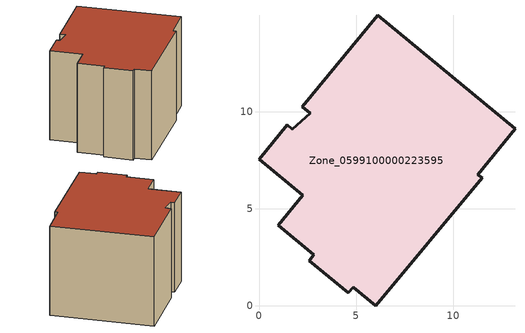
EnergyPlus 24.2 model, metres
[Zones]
Zone_0599100000223595
 floor ground (C_G): 1.72,9.1 2.64,9.93 2.23,10.27 6.11,14.98 13.19,9.13 11.28,6.76 11.49,6.59 6.03,0 4.86,0.96 4.61,0.67 2.59,2.33 2.83,2.63 0.99,4.16 2.25,5.7 0,7.55 1.45,9.32 z0
 wall outside (C_F): 2.25,5.7 0.99,4.16 2.83,2.63 2.59,2.33 4.61,0.67 4.86,0.96 6.03,0 11.49,6.59 11.28,6.76 13.19,9.13 6.11,14.98 2.23,10.27 2.64,9.93 1.72,9.1 1.45,9.32 0,7.55 2.25,5.7 z0:8.33
 roof outside (C_R): 2.64,9.93 1.72,9.1 1.45,9.32 0,7.55 2.25,5.7 0.99,4.16 2.83,2.63 2.59,2.33 4.61,0.67 4.86,0.96 6.03,0 11.49,6.59 11.28,6.76 13.19,9.13 6.11,14.98 2.23,10.27 z8.33
[BUILDING]
Pand.0599100000223595: North Axis=0; Terrain=City; Loads Convergence Tolerance Value=0.04; Temperature Convergence Tolerance Value=0.4; Solar Distribution=FullExterior; Maximum Number of Warmup Days=25; Minimum Number of Warmup Days=1
[Site:Location]
Rotterdam.The.Hague.AP_ZH_NLD Design_Conditions: Latitude=51.96; Longitude=4.45; Time Zone=1; Elevation=-4.5
[SITE:GROUNDTEMPERATURE:BUILDINGSURFACE]
18, 18, 18, 18, 18, 18, 18, 18, 18, 18, 18, 18
[MATERIAL] Thermal Absorptance=0.9; Solar Absorptance=0.7; Visible Absorptance=0.7
Name | Roughness | Thickness | Conductivity | Density | Specific Heat
G.TC.1946-1964 | MediumSmooth | 0.15 | 1 | 540 | 1210
F.TC.1946-1964 | Rough | 0.3 | 0.857143 | 1920 | 840
R.TC.1946-1964 | MediumRough | 0.2 | 0.235294 | 1500 | 1000
[CONSTRUCTION]
C_G: G.TC.1946-1964
C_F: F.TC.1946-1964
C_R: R.TC.1946-1964
[ZONE]
Zone_0599100000223595: Type=1; Multiplier=1; Ceiling Height=Autocalculate; Volume=Autocalculate; Floor Area=autocalculate; Part of Total Floor Area=Yes
[ZONEINFILTRATION:DESIGNFLOWRATE]
Infil_Zone_0599100000223595: Zone or ZoneList or Space or SpaceList=Zone_0599100000223595; Schedule=AlwaysOn; Design Flow Rate Calculation Method=Flow/Area; Flow Rate per Floor Area=0.003; Constant Term Coefficient=1; Temperature Term Coefficient=0; Velocity Term Coefficient=0; Velocity Squared Term Coefficient=0
[HVACTEMPLATE:ZONE:IDEALLOADSAIRSYSTEM]
Zone_0599100000223595: Maximum Heating Supply Air Temperature=50; Minimum Cooling Supply Air Temperature=13; Maximum Heating Supply Air Humidity Ratio=0.0156; Minimum Cooling Supply Air Humidity Ratio=0.0077; Heating Limit=NoLimit; Cooling Limit=NoLimit; Dehumidification Control Type=ConstantSensibleHeatRatio; Cooling Sensible Heat Ratio=0.7; Dehumidification Setpoint=60; Humidification Control Type=None; Humidification Setpoint=30; Outdoor Air Method=None; Outdoor Air Flow Rate per Person=0.00944; Outdoor Air Flow Rate per Zone Floor Area=0; Outdoor Air Flow Rate per Zone=0; Demand Controlled Ventilation Type=None; Outdoor Air Economizer Type=NoEconomizer; Heat Recovery Type=None; Sensible Heat Recovery Effectiveness=0.7; Latent Heat Recovery Effectiveness=0.65
[ZONECONTROL:THERMOSTAT]
ThermostatControl_Zone_0599100000223595: Zone or ZoneList=Zone_0599100000223595; Control Type Schedule=DualSetpointControlType; Control 1=Thermostat_Zone_0599100000223595; Temperature Difference Between Cutout And Setpoint=0
[THERMOSTATSETPOINT:DUALSETPOINT]
Thermostat_Zone_0599100000223595: Heating Setpoint Temperature Schedule=HeatingSetpoint_Zone_0599100000223595; Cooling Setpoint Temperature Schedule=CoolingSetpoint_Zone_0599100000223595
[SCHEDULE:COMPACT]
HeatingSetpoint_Zone_0599100000223595: Through: 12/31, For: AllDays, Until: 24:00, 21
CoolingSetpoint_Zone_0599100000223595: Through: 12/31, For: AllDays, Until: 24:00, 24
DualSetpointControlType: Through: 12/31, For: AllDays, Until: 24:00, 4
AlwaysOn: Through: 12/31, For: AllDays, Until: 24:00, 1
